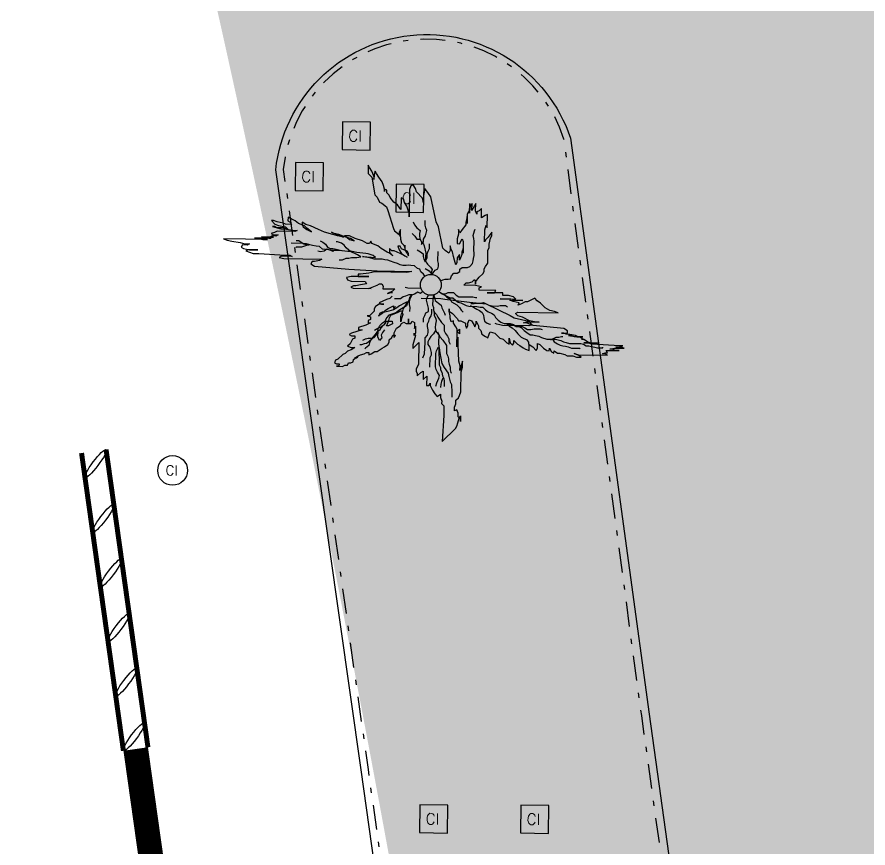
# Model space of a CAD drawing. Extents: x 352140 to 354978, y 6304672 to 6307963.
# Drawn here: x 352772.25 to 352789.41, y 6305605.72 to 6305622.47 of the extents above; entities that cross this region are included whole.
import ezdxf

# ---------------------------------------------------------------- set-up
doc = ezdxf.new("R2010")
doc.units = 0
for name, pattern in [('1-1', [2, 1, -1]), ('CONTINUA', [0]), ('JPG_DASHDOT', [1, 0.5, -0.25, 0, -0.25])]:
    doc.linetypes.add(name, pattern=pattern)
doc.layers.get('0').update_dxf_attribs({"linetype": 'CONTINUOUS'})
for name, color, linetype in [('03_S2_Pav ext_Borde vereda', 7, 'CONTINUOUS'), ('1-PAVIMENTO', 161, 'CONTINUOUS'), ('ET1_ 8-DEM EXT CICLOVIA SEPARADOR', 181, 'CONTINUOUS'), ('ET1_ 8-DEM EXT DEMARCACION CICLOVIA', 181, 'CONTINUOUS'), ('TOP-URB-SOLERAS', 2, 'JPG_DASHDOT'), ('Z-CI', 253, 'CONTINUOUS'), ('Z-CR', 253, 'CONTINUOUS'), ('Z-PALM', 253, 'CONTINUOUS')]:
    doc.layers.add(name, color=color, linetype=linetype)
doc.styles.add('ROMANS', font='romans.shx', dxfattribs={"width": 0.75})

# ---------------------------------------------------------------- blocks, each defined once
blk = doc.blocks.new('CI')
at = {"layer": 'Z-CI'}
blk.add_circle((0, 0), 1.2, dxfattribs=at)
at = {"layer": 'Z-CI', "style": 'ROMANS'}
blk.add_text('CI', height=0.8, rotation=360, dxfattribs=at).set_placement((-0.579, -0.402))
blk = doc.blocks.new('CR')
at = {"layer": 'Z-CR', "color": 9, "true_color": 0xbdbdbd}
for p, q in [((-1.125, 1.125), (-1.125, -1.125)), ((1.125, 1.125), (-1.125, 1.125)), ((1.125, -1.125), (1.125, 1.125)), ((-1.125, -1.125), (1.125, -1.125))]:
    blk.add_line(p, q, dxfattribs=at)
at = {"layer": 'Z-CR', "color": 9, "true_color": 0xbdbdbd, "style": 'ROMANS'}
blk.add_text('CI', height=0.9, dxfattribs=at).set_placement((-0.651, -0.452))
blk = doc.blocks.new('PALM')
at = {"layer": 'Z-PALM', "color": 9, "true_color": 0xbdbdbd}
for p, q in [((-1.275, 2.346), (-1.299, 2.394)), ((-1.299, 2.394), (-1.299, 2.227)), ((-1.227, 2.274), (-1.275, 2.346)), ((-1.204, 2.227), (-1.227, 2.274)), ((-1.156, 2.274), (-1.18, 2.203)), ((-1.132, 2.227), (-1.156, 2.274)), ((-1.299, 2.227), (-1.227, 2.155)), ((-1.227, 2.155), (-1.156, 1.796)), ((-1.18, 2.155), (-1.204, 2.227)), ((-1.18, 2.203), (-1.18, 2.107)), ((-1.18, 2.107), (-1.18, 2.155)), ((-1.084, 2.155), (-1.132, 2.227)), ((-1.012, 2.059), (-1.084, 2.155)), ((-0.988, 1.987), (-1.012, 2.059)), ((-0.964, 1.916), (-0.988, 1.987)), ((-0.916, 1.892), (-0.964, 1.916)), ((-0.964, 1.916), (-0.964, 1.868)), ((-0.964, 1.868), (-0.964, 1.916)), ((-0.916, 1.844), (-0.916, 1.892)), ((-0.438, 1.987), (-0.462, 1.916)), ((-0.462, 1.916), (-0.462, 1.366)), ((-0.39, 2.011), (-0.438, 1.987)), ((-0.342, 1.94), (-0.39, 2.011)), ((-0.318, 1.868), (-0.342, 1.94)), ((-0.151, 1.94), (-0.175, 1.796)), ((-0.079, 1.844), (-0.151, 1.94)), ((-1.156, 1.796), (-1.108, 1.748)), ((-1.108, 1.748), (-1.06, 1.653)), ((-0.869, 1.796), (-0.916, 1.844)), ((-0.845, 1.748), (-0.869, 1.796)), ((-0.773, 1.653), (-0.845, 1.748)), ((-0.581, 1.724), (-0.629, 1.748)), ((-0.629, 1.748), (-0.629, 1.509)), ((-0.557, 1.653), (-0.581, 1.724)), ((-0.199, 1.748), (-0.318, 1.868)), ((-0.175, 1.653), (-0.199, 1.748)), ((-0.175, 1.796), (-0.175, 1.653)), ((-0.031, 1.772), (-0.079, 1.844)), ((0.089, 1.27), (-0.031, 1.772)), ((-1.06, 1.653), (-1.012, 1.629)), ((-1.012, 1.629), (-0.916, 1.557)), ((-0.916, 1.557), (-0.892, 1.485)), ((-0.701, 1.605), (-0.773, 1.653)), ((-0.629, 1.509), (-0.701, 1.605)), ((-0.51, 1.581), (-0.557, 1.653)), ((-0.462, 1.437), (-0.51, 1.581)), ((0.806, 1.653), (0.759, 1.581)), ((0.759, 1.461), (0.759, 1.653)), ((0.759, 1.653), (0.759, 1.533)), ((0.759, 1.581), (0.759, 1.461)), ((0.878, 1.653), (0.806, 1.509)), ((0.806, 1.509), (0.806, 1.653)), ((0.878, 1.509), (0.878, 1.653)), ((0.998, 1.557), (0.95, 1.509)), ((0.998, 1.366), (0.998, 1.557)), ((-0.892, 1.485), (-0.773, 1.126)), ((-0.462, 1.366), (-0.462, 1.437)), ((0.711, 1.39), (0.687, 1.27)), ((0.759, 1.533), (0.711, 1.437)), ((0.711, 1.437), (0.711, 1.246)), ((0.711, 1.246), (0.711, 1.39)), ((0.902, 1.437), (0.878, 1.509)), ((0.95, 1.509), (0.902, 1.485)), ((0.902, 1.485), (0.902, 1.437)), ((1.07, 1.413), (0.998, 1.366)), ((1.117, 1.437), (1.07, 1.413)), ((1.117, 1.174), (1.117, 1.437)), ((-3.19, 1.246), (-3.237, 1.246)), ((-3.237, 1.246), (-3.166, 1.174)), ((-3.118, 1.222), (-3.19, 1.246)), ((-2.998, 1.198), (-3.118, 1.222)), ((-2.759, 1.246), (-2.902, 1.318)), ((-2.902, 1.318), (-2.902, 1.246)), ((-2.902, 1.246), (-2.855, 1.222)), ((-2.855, 1.222), (-2.831, 1.174)), ((-2.687, 1.198), (-2.759, 1.246)), ((-2.543, 1.174), (-2.615, 1.222)), ((-2.615, 1.222), (-2.615, 1.174)), ((-0.375, 1.262), (-0.351, 1.205)), ((-0.351, 1.205), (-0.302, 1.147)), ((-0.135, 1.204), (-0.135, 1.298)), ((-0.122, 1.15), (-0.135, 1.204)), ((0.136, 1.174), (0.089, 1.27)), ((0.687, 1.222), (0.615, 1.126)), ((0.687, 1.27), (0.687, 1.222)), ((1.07, 1.126), (1.094, 1.222)), ((1.094, 1.222), (1.117, 1.174)), ((-3.166, 1.126), (-3.213, 1.126)), ((-3.213, 1.126), (-3.046, 1.079)), ((-3.166, 1.174), (-3.094, 1.15)), ((-3.118, 1.103), (-3.166, 1.126)), ((-3.118, 1.031), (-3.166, 1.007)), ((-2.998, 1.103), (-3.118, 1.103)), ((-2.759, 1.031), (-3.118, 1.031)), ((-3.094, 1.15), (-2.95, 1.126)), ((-3.046, 1.079), (-2.926, 1.079)), ((-2.95, 1.174), (-2.998, 1.198)), ((-2.902, 1.079), (-2.998, 1.103)), ((-2.831, 1.174), (-2.95, 1.174)), ((-2.95, 1.126), (-2.902, 1.079)), ((-2.926, 1.079), (-2.759, 1.055)), ((-2.759, 1.055), (-2.711, 1.055)), ((-2.711, 1.055), (-2.759, 1.031)), ((-2.567, 1.15), (-2.687, 1.198)), ((-2.615, 1.174), (-2.591, 1.126)), ((-2.591, 1.126), (-2.52, 1.079)), ((-2.52, 1.103), (-2.567, 1.15)), ((-2.448, 1.15), (-2.543, 1.174)), ((-2.424, 1.031), (-2.52, 1.103)), ((-2.52, 1.079), (-2.424, 1.031)), ((-2.28, 1.079), (-2.448, 1.15)), ((-2.161, 1.031), (-2.28, 1.079)), ((-1.993, 0.983), (-2.161, 1.031)), ((-1.969, 1.007), (-2.017, 1.031)), ((-2.017, 1.031), (-1.921, 0.983)), ((-0.773, 1.126), (-0.749, 1.079)), ((-0.749, 1.079), (-0.653, 1.007)), ((-0.629, 1.103), (-0.653, 1.055)), ((-0.653, 1.055), (-0.653, 1.007)), ((-0.629, 0.959), (-0.629, 1.103)), ((-0.302, 1.147), (-0.236, 1.09)), ((-0.236, 1.09), (-0.244, 1.032)), ((-0.244, 1.032), (-0.244, 0.983)), ((-0.095, 1.095), (-0.122, 1.15)), ((-0.122, 0.987), (-0.108, 1.041)), ((-0.108, 1.041), (-0.095, 1.095)), ((0.232, 0.744), (0.136, 1.174)), ((0.543, 1.031), (0.519, 0.935)), ((0.567, 1.055), (0.543, 1.126)), ((0.543, 1.126), (0.543, 1.031)), ((0.615, 1.126), (0.567, 1.055)), ((0.84, 1.008), (0.849, 1.057)), ((0.849, 1.057), (0.865, 1.106)), ((0.865, 1.106), (0.873, 1.139)), ((1.07, 0.887), (1.07, 1.126)), ((1.213, 1.079), (1.141, 0.983)), ((1.213, 1.007), (1.213, 1.079)), ((-3.309, 0.863), (-4.195, 0.863)), ((-4.195, 0.863), (-4.123, 0.839)), ((-3.237, 0.887), (-3.572, 0.887)), ((-3.572, 0.887), (-3.501, 0.887)), ((-3.501, 0.887), (-3.405, 0.863)), ((-3.19, 0.911), (-3.429, 0.911)), ((-3.429, 0.911), (-3.357, 0.911)), ((-3.405, 0.863), (-3.309, 0.863)), ((-3.357, 0.911), (-3.285, 0.887)), ((-3.285, 0.887), (-3.237, 0.887)), ((-3.213, 0.935), (-3.261, 0.911)), ((-3.261, 0.911), (-3.19, 0.911)), ((-3.166, 1.007), (-3.237, 0.983)), ((-3.237, 0.983), (-3.19, 0.959)), ((-3.142, 0.935), (-3.213, 0.935)), ((-3.19, 0.959), (-3.094, 0.959)), ((-3.094, 0.959), (-3.142, 0.935)), ((-1.897, 0.959), (-1.993, 0.983)), ((-1.874, 0.983), (-1.969, 1.007)), ((-1.921, 0.983), (-1.778, 0.935)), ((-1.778, 0.935), (-1.897, 0.959)), ((-1.73, 0.935), (-1.874, 0.983)), ((-1.658, 0.959), (-1.754, 0.959)), ((-1.754, 0.959), (-1.706, 0.935)), ((-1.634, 0.911), (-1.73, 0.935)), ((-1.706, 0.935), (-1.658, 0.887)), ((-1.539, 0.911), (-1.658, 0.959)), ((-1.658, 0.887), (-1.562, 0.863)), ((-1.562, 0.863), (-1.634, 0.911)), ((-1.395, 0.863), (-1.539, 0.911)), ((-1.299, 0.816), (-1.395, 0.863)), ((-1.227, 0.863), (-1.251, 0.816)), ((-1.204, 0.816), (-1.227, 0.863)), ((-0.653, 1.007), (-0.629, 0.959)), ((-0.653, 1.007), (-0.629, 0.959)), ((-0.629, 0.959), (-0.629, 0.911)), ((-0.629, 0.911), (-0.605, 0.839)), ((-0.392, 1.028), (-0.338, 0.974)), ((-0.338, 0.974), (-0.298, 0.92)), ((-0.298, 0.92), (-0.23, 0.92)), ((-0.244, 0.983), (-0.236, 0.934)), ((-0.236, 0.934), (-0.219, 0.885)), ((-0.23, 0.92), (-0.203, 0.866)), ((-0.219, 0.885), (-0.17, 0.835)), ((-0.203, 0.866), (-0.203, 0.811)), ((-0.203, 0.811), (-0.162, 0.866)), ((-0.162, 0.92), (-0.122, 0.987)), ((-0.162, 0.866), (-0.162, 0.92)), ((0.519, 0.935), (0.519, 0.839)), ((0.567, 0.839), (0.615, 0.935)), ((0.615, 0.935), (0.639, 0.887)), ((0.639, 0.887), (0.639, 0.648)), ((0.849, 0.95), (0.84, 1.008)), ((0.857, 0.893), (0.849, 0.95)), ((0.857, 0.712), (0.857, 0.893)), ((1.094, 0.935), (1.07, 0.887)), ((1.141, 0.983), (1.094, 0.935)), ((1.165, 0.839), (1.189, 0.959)), ((1.189, 0.959), (1.213, 1.007)), ((-4.123, 0.839), (-4.027, 0.816)), ((-4.027, 0.816), (-3.86, 0.792)), ((-3.86, 0.792), (-3.764, 0.768)), ((-3.812, 0.744), (-3.836, 0.696)), ((-3.836, 0.696), (-3.788, 0.672)), ((-3.716, 0.744), (-3.812, 0.744)), ((-3.764, 0.768), (-3.668, 0.768)), ((-3.668, 0.768), (-3.716, 0.744)), ((-2.593, 0.794), (-2.832, 0.794)), ((-2.733, 0.852), (-2.676, 0.852)), ((-2.725, 0.72), (-2.733, 0.712)), ((-2.618, 0.72), (-2.725, 0.72)), ((-2.676, 0.852), (-2.626, 0.819)), ((-2.626, 0.819), (-2.577, 0.786)), ((-2.52, 0.753), (-2.618, 0.72)), ((-2.52, 0.786), (-2.593, 0.794)), ((-2.577, 0.786), (-2.52, 0.77)), ((-2.454, 0.77), (-2.52, 0.786)), ((-2.52, 0.77), (-2.47, 0.77)), ((-2.47, 0.77), (-2.52, 0.753)), ((-2.396, 0.753), (-2.454, 0.77)), ((-2.322, 0.745), (-2.396, 0.753)), ((-2.257, 0.737), (-2.322, 0.745)), ((-2.199, 0.688), (-2.257, 0.737)), ((-2.246, 0.852), (-2.192, 0.825)), ((-2.133, 0.679), (-2.199, 0.688)), ((-2.192, 0.825), (-2.138, 0.784)), ((-2.165, 0.649), (-2.111, 0.69)), ((-2.138, 0.784), (-2.097, 0.73)), ((-2.111, 0.69), (-2.057, 0.676)), ((-2.097, 0.73), (-2.043, 0.703)), ((-2.043, 0.703), (-1.989, 0.703)), ((-1.989, 0.703), (-1.921, 0.69)), ((-1.894, 0.838), (-1.921, 0.838)), ((-1.921, 0.69), (-1.867, 0.676)), ((-1.813, 0.811), (-1.894, 0.838)), ((-1.759, 0.771), (-1.813, 0.811)), ((-1.718, 0.717), (-1.759, 0.771)), ((-1.664, 0.676), (-1.718, 0.717)), ((-1.251, 0.816), (-1.299, 0.816)), ((-1.084, 0.768), (-1.204, 0.816)), ((-1.012, 0.72), (-1.084, 0.768)), ((-0.892, 0.648), (-1.012, 0.72)), ((-0.797, 0.672), (-0.845, 0.72)), ((-0.845, 0.72), (-0.845, 0.648)), ((-0.629, 0.768), (-0.677, 0.768)), ((-0.677, 0.768), (-0.653, 0.696)), ((-0.653, 0.696), (-0.605, 0.624)), ((-0.605, 0.72), (-0.629, 0.768)), ((-0.605, 0.839), (-0.557, 0.792)), ((-0.486, 0.672), (-0.605, 0.72)), ((-0.557, 0.792), (-0.534, 0.744)), ((-0.534, 0.744), (-0.534, 0.792)), ((-0.534, 0.792), (-0.534, 0.696)), ((-0.534, 0.696), (-0.486, 0.624)), ((-0.284, 0.703), (-0.216, 0.663)), ((-0.17, 0.835), (-0.145, 0.786)), ((-0.145, 0.786), (-0.113, 0.638)), ((-0.068, 0.676), (-0.041, 0.73)), ((-0.041, 0.73), (-0.041, 0.825)), ((0.28, 0.696), (0.232, 0.744)), ((0.352, 0.648), (0.28, 0.696)), ((0.376, 0.696), (0.352, 0.648)), ((0.4, 0.72), (0.376, 0.792)), ((0.376, 0.792), (0.376, 0.696)), ((0.424, 0.672), (0.4, 0.72)), ((0.519, 0.839), (0.567, 0.839)), ((0.639, 0.744), (0.615, 0.672)), ((0.639, 0.648), (0.639, 0.744)), ((0.865, 0.655), (0.857, 0.712)), ((1.141, 0.72), (1.165, 0.768)), ((1.141, 0.457), (1.141, 0.72)), ((1.165, 0.768), (1.165, 0.839)), ((-3.788, 0.672), (-3.668, 0.648)), ((-3.692, 0.648), (-3.74, 0.624)), ((-3.74, 0.624), (-3.596, 0.576)), ((-3.501, 0.648), (-3.692, 0.648)), ((-3.668, 0.648), (-3.501, 0.648)), ((-3.596, 0.576), (-3.477, 0.576)), ((-3.477, 0.576), (-2.95, 0.552)), ((-3.022, 0.529), (-3.07, 0.505)), ((-2.807, 0.529), (-3.022, 0.529)), ((-2.95, 0.552), (-2.855, 0.552)), ((-2.855, 0.552), (-2.807, 0.529)), ((-2.287, 0.649), (-2.233, 0.636)), ((-2.233, 0.636), (-2.165, 0.649)), ((-2.06, 0.671), (-2.133, 0.679)), ((-2.01, 0.663), (-2.06, 0.671)), ((-2.057, 0.676), (-1.989, 0.649)), ((-1.862, 0.663), (-2.01, 0.663)), ((-1.989, 0.649), (-1.975, 0.649)), ((-1.867, 0.676), (-1.813, 0.663)), ((-1.682, 0.646), (-1.862, 0.663)), ((-1.599, 0.646), (-1.682, 0.646)), ((-1.61, 0.636), (-1.664, 0.676)), ((-1.664, 0.514), (-1.61, 0.527)), ((-1.542, 0.609), (-1.61, 0.636)), ((-1.61, 0.527), (-1.502, 0.527)), ((-1.501, 0.63), (-1.599, 0.646)), ((-1.488, 0.582), (-1.542, 0.609)), ((-1.502, 0.527), (-1.421, 0.541)), ((-1.32, 0.614), (-1.501, 0.63)), ((-1.421, 0.541), (-1.488, 0.582)), ((-1.328, 0.54), (-1.386, 0.548)), ((-1.386, 0.548), (-1.123, 0.532)), ((-1.238, 0.523), (-1.328, 0.54)), ((-1.271, 0.605), (-1.32, 0.614)), ((-1.172, 0.573), (-1.271, 0.605)), ((-1.148, 0.499), (-1.238, 0.523)), ((-1.123, 0.532), (-1.172, 0.573)), ((-0.845, 0.624), (-0.892, 0.648)), ((-0.845, 0.648), (-0.773, 0.576)), ((-0.773, 0.576), (-0.845, 0.624)), ((-0.749, 0.672), (-0.797, 0.672)), ((-0.629, 0.624), (-0.749, 0.672)), ((-0.486, 0.552), (-0.629, 0.624)), ((-0.605, 0.624), (-0.534, 0.576)), ((-0.534, 0.576), (-0.486, 0.552)), ((-0.462, 0.624), (-0.486, 0.672)), ((-0.486, 0.624), (-0.462, 0.576)), ((-0.462, 0.576), (-0.462, 0.624)), ((-0.216, 0.663), (-0.162, 0.622)), ((-0.162, 0.622), (-0.162, 0.568)), ((-0.162, 0.568), (-0.149, 0.514)), ((-0.122, 0.46), (-0.081, 0.541)), ((-0.113, 0.638), (-0.121, 0.482)), ((-0.081, 0.622), (-0.068, 0.676)), ((-0.081, 0.541), (-0.081, 0.622)), ((0.135, 0.487), (0.135, 0.676)), ((0.447, 0.576), (0.424, 0.672)), ((0.471, 0.505), (0.447, 0.576)), ((0.567, 0.624), (0.519, 0.552)), ((0.519, 0.552), (0.519, 0.457)), ((0.567, 0.505), (0.567, 0.624)), ((0.591, 0.552), (0.567, 0.505)), ((0.615, 0.624), (0.591, 0.552)), ((0.615, 0.672), (0.615, 0.624)), ((0.849, 0.548), (0.865, 0.605)), ((0.849, 0.499), (0.849, 0.548)), ((0.865, 0.605), (0.865, 0.655)), ((-3.07, 0.505), (-2.974, 0.481)), ((-2.974, 0.481), (-2.208, 0.481)), ((-2.4, 0.433), (-2.424, 0.385)), ((-2.424, 0.385), (-2.352, 0.337)), ((-2.352, 0.433), (-2.4, 0.433)), ((-2.256, 0.457), (-2.352, 0.433)), ((-2.208, 0.481), (-2.256, 0.457)), ((-1.854, 0.473), (-1.786, 0.473)), ((-1.786, 0.473), (-1.718, 0.514)), ((-1.718, 0.514), (-1.664, 0.514)), ((-0.992, 0.499), (-1.148, 0.499)), ((-0.934, 0.49), (-0.992, 0.499)), ((-0.877, 0.482), (-0.934, 0.49)), ((-0.819, 0.466), (-0.877, 0.482)), ((-0.745, 0.441), (-0.819, 0.466)), ((-0.679, 0.417), (-0.745, 0.441)), ((-0.622, 0.392), (-0.679, 0.417)), ((-0.573, 0.384), (-0.622, 0.392)), ((-0.507, 0.384), (-0.573, 0.384)), ((-0.458, 0.392), (-0.507, 0.384)), ((-0.408, 0.384), (-0.458, 0.392)), ((-0.334, 0.376), (-0.408, 0.384)), ((-0.277, 0.326), (-0.334, 0.376)), ((-0.149, 0.514), (-0.122, 0.46)), ((-0.121, 0.482), (-0.072, 0.417)), ((-0.072, 0.417), (-0.014, 0.359)), ((-0.014, 0.359), (0.019, 0.31)), ((0.149, 0.433), (0.135, 0.487)), ((0.135, 0.325), (0.149, 0.379)), ((0.149, 0.379), (0.149, 0.433)), ((0.495, 0.409), (0.471, 0.505)), ((0.519, 0.457), (0.495, 0.409)), ((0.577, 0.326), (0.627, 0.359)), ((0.627, 0.359), (0.734, 0.359)), ((0.734, 0.359), (0.783, 0.384)), ((0.783, 0.384), (0.832, 0.441)), ((0.832, 0.441), (0.849, 0.499)), ((1.07, 0.337), (1.094, 0.385)), ((1.094, 0.385), (1.141, 0.457)), ((-2.352, 0.337), (-1.658, 0.289)), ((-1.658, 0.289), (-1.084, 0.265)), ((-1.419, 0.194), (-1.467, 0.194)), ((-1.467, 0.194), (-1.467, 0.146)), ((-1.251, 0.218), (-1.419, 0.194)), ((-1.132, 0.242), (-1.251, 0.218)), ((-0.486, 0.242), (-1.132, 0.242)), ((-1.084, 0.265), (-0.39, 0.265)), ((-0.39, 0.265), (-0.486, 0.242)), ((-0.228, 0.31), (-0.277, 0.326)), ((-0.203, 0.261), (-0.228, 0.31)), ((-0.154, 0.211), (-0.203, 0.261)), ((-0.126, 0.17), (-0.154, 0.211)), ((-0.122, 0.325), (-0.041, 0.284)), ((-0.041, 0.284), (0, 0.23)), ((0.011, 0.261), (-0.006, 0.211)), ((-0.006, 0.211), (-0.006, 0.211)), ((0, 0.23), (0, 0.211)), ((0.019, 0.31), (0.011, 0.261)), ((0.021, 0.21), (0.041, 0.243)), ((0.041, 0.243), (0.081, 0.298)), ((0.081, 0.298), (0.135, 0.325)), ((0.397, 0.129), (0.413, 0.187)), ((0.413, 0.187), (0.462, 0.244)), ((0.462, 0.244), (0.528, 0.244)), ((0.528, 0.244), (0.577, 0.277)), ((0.577, 0.277), (0.577, 0.326)), ((0.974, 0.17), (1.046, 0.242)), ((1.046, 0.242), (1.07, 0.289)), ((1.07, 0.289), (1.07, 0.337)), ((-1.61, 0.146), (-1.706, 0.122)), ((-1.706, 0.122), (-1.682, 0.074)), ((-1.682, 0.074), (-1.61, 0.05)), ((-1.251, 0.146), (-1.61, 0.146)), ((-1.61, 0.05), (-1.323, 0.05)), ((-1.467, 0.146), (-1.251, 0.146)), ((-1.299, 0.002), (-1.419, -0.022)), ((-1.323, 0.05), (-1.299, 0.002)), ((-1.084, -0.022), (-1.036, 0.002)), ((-1.036, 0.002), (-0.988, 0.002)), ((-0.988, 0.002), (-0.964, -0.045)), ((0.195, 0.082), (0.241, 0.105)), ((0.241, 0.105), (0.29, 0.121)), ((0.29, 0.121), (0.347, 0.121)), ((0.347, 0.121), (0.397, 0.129)), ((0.663, 0.002), (0.711, 0.05)), ((0.902, 0.002), (0.663, 0.002)), ((0.711, 0.05), (0.759, 0.05)), ((0.759, 0.05), (0.83, 0.074)), ((0.83, 0.074), (0.878, 0.122)), ((0.878, 0.122), (0.902, 0.074)), ((0.902, 0.074), (0.974, 0.17)), ((0.902, 0.074), (0.902, 0.026)), ((0.902, 0.026), (0.902, 0.074)), ((1.022, -0.022), (0.902, 0.002)), ((-1.562, -0.045), (-1.61, -0.069)), ((-1.61, -0.069), (-1.562, -0.093)), ((-1.515, -0.045), (-1.562, -0.045)), ((-1.562, -0.093), (-1.204, -0.093)), ((-1.419, -0.022), (-1.515, -0.045)), ((-1.251, -0.093), (-1.084, -0.022)), ((-1.204, -0.093), (-1.251, -0.093)), ((-0.964, -0.045), (-0.964, -0.093)), ((-0.964, -0.093), (-0.725, -0.093)), ((-0.773, -0.141), (-0.869, -0.189)), ((-0.869, -0.189), (-0.797, -0.165)), ((-0.797, -0.165), (-0.773, -0.165)), ((-0.725, -0.093), (-0.773, -0.141)), ((-0.514, -0.054), (-0.46, -0.068)), ((-0.46, -0.068), (-0.2, -0.068)), ((-0.26, -0.15), (-0.326, -0.191)), ((-0.203, -0.175), (-0.26, -0.15)), ((-0.16, -0.138), (-0.203, -0.175)), ((0.166, -0.13), (0.176, -0.135)), ((0.176, -0.135), (0.23, -0.176)), ((0.189, -0.149), (0.244, -0.176)), ((0.298, -0.176), (0.352, -0.149)), ((0.352, -0.149), (0.46, -0.149)), ((0.46, -0.149), (0.514, -0.203)), ((0.974, -0.045), (1.022, -0.022)), ((0.974, -0.093), (0.974, -0.045)), ((1.309, -0.093), (0.974, -0.093)), ((1.452, -0.141), (1.141, -0.141)), ((1.141, -0.141), (1.285, -0.141)), ((1.285, -0.141), (1.309, -0.093)), ((1.452, -0.189), (1.452, -0.141)), ((-0.892, -0.309), (-1.036, -0.38)), ((-0.821, -0.285), (-0.892, -0.309)), ((-0.773, -0.237), (-0.821, -0.285)), ((-0.731, -0.284), (-0.609, -0.284)), ((-0.609, -0.284), (-0.555, -0.243)), ((-0.555, -0.243), (-0.501, -0.23)), ((-0.501, -0.23), (-0.433, -0.203)), ((-0.441, -0.322), (-0.466, -0.372)), ((-0.425, -0.265), (-0.441, -0.322)), ((-0.433, -0.203), (-0.379, -0.203)), ((-0.419, -0.298), (-0.433, -0.352)), ((-0.384, -0.216), (-0.425, -0.265)), ((-0.379, -0.216), (-0.419, -0.298)), ((-0.326, -0.191), (-0.384, -0.216)), ((-0.189, -0.27), (0.203, -0.27)), ((-0.081, -0.311), (-0.068, -0.257)), ((-0.068, -0.365), (-0.081, -0.311)), ((-0.068, -0.257), (-0.043, -0.207)), ((0.052, -0.248), (0.043, -0.298)), ((0.043, -0.298), (0.043, -0.404)), ((0.068, -0.2), (0.052, -0.248)), ((0.055, -0.204), (0.081, -0.257)), ((0.081, -0.257), (0.095, -0.311)), ((0.095, -0.311), (0.162, -0.365)), ((0.203, -0.27), (0.284, -0.284)), ((0.23, -0.176), (0.284, -0.203)), ((0.244, -0.176), (0.298, -0.176)), ((0.271, -0.189), (0.325, -0.243)), ((0.284, -0.203), (0.392, -0.257)), ((0.284, -0.284), (0.785, -0.338)), ((0.325, -0.243), (0.392, -0.284)), ((0.392, -0.257), (0.447, -0.257)), ((0.392, -0.284), (0.419, -0.338)), ((0.419, -0.338), (0.528, -0.392)), ((0.447, -0.257), (0.501, -0.298)), ((0.501, -0.298), (0.555, -0.338)), ((0.514, -0.203), (0.568, -0.23)), ((0.555, -0.338), (0.609, -0.352)), ((0.568, -0.23), (0.852, -0.23)), ((0.785, -0.338), (1.123, -0.365)), ((0.852, -0.23), (0.907, -0.243)), ((0.907, -0.243), (0.934, -0.243)), ((1.001, -0.352), (1.069, -0.338)), ((1.069, -0.338), (1.177, -0.392)), ((1.62, -0.261), (1.405, -0.261)), ((1.405, -0.261), (1.716, -0.261)), ((1.572, -0.189), (1.452, -0.189)), ((1.668, -0.213), (1.572, -0.189)), ((1.668, -0.309), (1.596, -0.285)), ((1.596, -0.285), (1.859, -0.285)), ((1.74, -0.285), (1.62, -0.261)), ((1.716, -0.261), (1.668, -0.213)), ((1.787, -0.332), (1.668, -0.309)), ((1.859, -0.285), (1.74, -0.285)), ((1.764, -0.38), (1.787, -0.332)), ((1.907, -0.309), (1.835, -0.356)), ((1.955, -0.309), (1.907, -0.309)), ((2.099, -0.237), (1.955, -0.309)), ((2.146, -0.285), (2.099, -0.237)), ((2.218, -0.332), (2.146, -0.285)), ((2.314, -0.428), (2.218, -0.332)), ((-1.108, -0.452), (-1.132, -0.5)), ((-1.132, -0.5), (-1.132, -0.548)), ((-1.036, -0.404), (-1.108, -0.452)), ((-1.036, -0.38), (-0.988, -0.404)), ((-0.94, -0.404), (-1.036, -0.404)), ((-0.988, -0.404), (-0.94, -0.404)), ((-0.907, -0.527), (-0.852, -0.487)), ((-0.852, -0.487), (-0.744, -0.433)), ((-0.744, -0.514), (-0.839, -0.541)), ((-0.744, -0.433), (-0.744, -0.487)), ((-0.744, -0.487), (-0.717, -0.46)), ((-0.677, -0.473), (-0.744, -0.514)), ((-0.717, -0.46), (-0.704, -0.446)), ((-0.622, -0.433), (-0.677, -0.473)), ((-0.614, -0.511), (-0.671, -0.552)), ((-0.528, -0.379), (-0.622, -0.433)), ((-0.548, -0.47), (-0.614, -0.511)), ((-0.555, -0.541), (-0.541, -0.487)), ((-0.482, -0.429), (-0.548, -0.47)), ((-0.541, -0.487), (-0.501, -0.419)), ((-0.474, -0.352), (-0.528, -0.379)), ((-0.501, -0.419), (-0.474, -0.352)), ((-0.466, -0.372), (-0.482, -0.429)), ((-0.433, -0.352), (-0.433, -0.406)), ((-0.433, -0.406), (-0.419, -0.46)), ((-0.419, -0.46), (-0.419, -0.541)), ((-0.054, -0.419), (-0.068, -0.365)), ((-0.041, -0.473), (-0.054, -0.419)), ((-0.041, -0.541), (-0.041, -0.473)), ((0.027, -0.568), (0.027, -0.487)), ((0.043, -0.404), (0.06, -0.454)), ((0.06, -0.454), (0.06, -0.503)), ((0.06, -0.503), (0.076, -0.561)), ((0.162, -0.365), (0.216, -0.406)), ((0.216, -0.406), (0.23, -0.46)), ((0.23, -0.46), (0.284, -0.568)), ((0.376, -0.524), (0.376, -0.476)), ((0.376, -0.476), (0.376, -0.524)), ((0.528, -0.392), (0.582, -0.446)), ((0.582, -0.446), (0.622, -0.5)), ((0.609, -0.352), (0.663, -0.379)), ((0.622, -0.5), (0.663, -0.541)), ((0.663, -0.379), (0.717, -0.406)), ((0.717, -0.406), (0.771, -0.419)), ((0.771, -0.419), (0.934, -0.419)), ((0.798, -0.406), (0.866, -0.433)), ((0.812, -0.365), (0.879, -0.365)), ((0.866, -0.433), (0.934, -0.473)), ((0.879, -0.365), (0.934, -0.352)), ((0.934, -0.352), (1.001, -0.352)), ((0.934, -0.419), (1.001, -0.433)), ((0.934, -0.473), (0.988, -0.5)), ((0.988, -0.5), (1.042, -0.541)), ((1.001, -0.433), (1.055, -0.433)), ((1.055, -0.433), (1.109, -0.487)), ((1.109, -0.487), (1.164, -0.527)), ((1.123, -0.365), (1.61, -0.595)), ((1.177, -0.392), (1.245, -0.406)), ((1.245, -0.406), (1.353, -0.406)), ((1.353, -0.406), (1.407, -0.392)), ((1.407, -0.392), (1.515, -0.392)), ((1.515, -0.392), (1.556, -0.419)), ((1.835, -0.356), (1.764, -0.38)), ((2.41, -0.476), (2.314, -0.428)), ((2.505, -0.5), (2.41, -0.476)), ((2.577, -0.524), (2.505, -0.5)), ((-1.227, -0.643), (-1.275, -0.643)), ((-1.275, -0.643), (-1.204, -0.667)), ((-1.132, -0.548), (-1.227, -0.643)), ((-1.204, -0.667), (-1.204, -0.715)), ((-1.042, -0.636), (-0.961, -0.582)), ((-1.028, -0.595), (-1.042, -0.649)), ((-1.042, -0.649), (-1.042, -0.636)), ((-0.974, -0.568), (-1.028, -0.595)), ((-0.92, -0.568), (-0.974, -0.568)), ((-0.961, -0.582), (-0.907, -0.527)), ((-0.839, -0.541), (-0.92, -0.568)), ((-0.877, -0.675), (-0.909, -0.733)), ((-0.836, -0.626), (-0.877, -0.675)), ((-0.839, -0.73), (-0.825, -0.676)), ((-0.778, -0.602), (-0.836, -0.626)), ((-0.825, -0.676), (-0.798, -0.622)), ((-0.798, -0.622), (-0.731, -0.595)), ((-0.72, -0.585), (-0.778, -0.602)), ((-0.731, -0.595), (-0.663, -0.568)), ((-0.671, -0.552), (-0.72, -0.585)), ((-0.663, -0.568), (-0.582, -0.527)), ((-0.595, -0.649), (-0.582, -0.595)), ((-0.595, -0.757), (-0.595, -0.649)), ((-0.582, -0.527), (-0.555, -0.609)), ((-0.582, -0.595), (-0.555, -0.541)), ((-0.555, -0.609), (-0.582, -0.69)), ((-0.135, -0.676), (-0.108, -0.622)), ((-0.135, -0.757), (-0.135, -0.676)), ((-0.108, -0.622), (-0.095, -0.568)), ((-0.095, -0.568), (-0.041, -0.541)), ((-0.027, -0.73), (-0.014, -0.676)), ((-0.014, -0.676), (0.014, -0.622)), ((0.014, -0.622), (0.027, -0.568)), ((0.068, -0.541), (0.122, -0.595)), ((0.076, -0.561), (0.076, -0.618)), ((0.076, -0.618), (0.109, -0.675)), ((0.095, -0.582), (0.081, -0.541)), ((0.109, -0.675), (0.117, -0.725)), ((0.122, -0.595), (0.149, -0.649)), ((0.149, -0.649), (0.23, -0.757)), ((0.284, -0.568), (0.298, -0.609)), ((0.4, -0.619), (0.376, -0.524)), ((0.376, -0.524), (0.447, -0.572)), ((0.4, -0.667), (0.4, -0.619)), ((0.424, -0.739), (0.4, -0.667)), ((0.447, -0.572), (0.543, -0.667)), ((0.543, -0.667), (0.567, -0.715)), ((1.042, -0.541), (1.069, -0.595)), ((1.069, -0.595), (1.082, -0.649)), ((1.082, -0.649), (1.096, -0.717)), ((1.164, -0.527), (1.231, -0.554)), ((1.231, -0.554), (1.285, -0.582)), ((1.285, -0.582), (1.312, -0.636)), ((1.312, -0.636), (1.367, -0.69)), ((1.61, -0.595), (1.691, -0.636)), ((1.691, -0.636), (1.989, -0.703)), ((1.716, -0.548), (1.764, -0.524)), ((1.764, -0.595), (1.716, -0.548)), ((1.764, -0.524), (2.577, -0.524)), ((1.859, -0.619), (1.764, -0.595)), ((2.003, -0.691), (1.859, -0.619)), ((-1.299, -0.835), (-1.443, -0.882)), ((-1.204, -0.787), (-1.299, -0.835)), ((-1.204, -0.715), (-1.251, -0.739)), ((-1.251, -0.739), (-1.251, -0.787)), ((-1.251, -0.787), (-1.204, -0.787)), ((-1.042, -0.893), (-1.015, -0.838)), ((-1.015, -0.838), (-0.961, -0.784)), ((-1.001, -0.866), (-0.947, -0.825)), ((-0.942, -0.831), (-0.992, -0.889)), ((-0.961, -0.784), (-0.907, -0.744)), ((-0.947, -0.825), (-0.92, -0.811)), ((-0.901, -0.782), (-0.942, -0.831)), ((-0.909, -0.733), (-0.901, -0.782)), ((-0.907, -0.744), (-0.771, -0.744)), ((-0.879, -0.838), (-0.852, -0.784)), ((-0.839, -0.838), (-0.879, -0.838)), ((-0.852, -0.784), (-0.839, -0.73)), ((-0.758, -0.798), (-0.839, -0.838)), ((-0.771, -0.744), (-0.758, -0.798)), ((-0.677, -0.882), (-0.605, -0.835)), ((-0.605, -0.835), (-0.581, -0.787)), ((-0.582, -0.69), (-0.595, -0.757)), ((-0.581, -0.787), (-0.534, -0.763)), ((-0.534, -0.763), (-0.486, -0.787)), ((-0.486, -0.787), (-0.438, -0.787)), ((-0.438, -0.787), (-0.438, -0.691)), ((-0.438, -0.691), (-0.438, -0.787)), ((-0.438, -0.787), (-0.39, -0.787)), ((-0.39, -0.787), (-0.366, -0.739)), ((-0.366, -0.739), (-0.318, -0.763)), ((-0.318, -0.763), (-0.318, -0.882)), ((-0.318, -0.882), (-0.294, -0.835)), ((-0.294, -0.835), (-0.294, -0.978)), ((-0.054, -0.784), (-0.027, -0.73)), ((-0.054, -0.838), (-0.054, -0.784)), ((-0.041, -0.906), (-0.054, -0.838)), ((0.109, -0.79), (0.101, -0.856)), ((0.101, -0.856), (0.109, -0.905)), ((0.117, -0.725), (0.109, -0.79)), ((0.23, -0.757), (0.284, -0.811)), ((0.284, -0.811), (0.284, -0.92)), ((0.471, -0.715), (0.424, -0.739)), ((0.471, -0.763), (0.471, -0.715)), ((0.519, -0.835), (0.471, -0.763)), ((0.543, -0.882), (0.519, -0.835)), ((0.567, -0.715), (0.615, -0.715)), ((0.615, -0.715), (0.711, -0.763)), ((0.711, -0.763), (0.711, -0.811)), ((0.711, -0.811), (0.735, -0.859)), ((0.735, -0.859), (0.759, -0.811)), ((0.759, -0.763), (0.782, -0.691)), ((0.759, -0.811), (0.759, -0.763)), ((0.782, -0.691), (0.83, -0.715)), ((0.83, -0.715), (0.878, -0.787)), ((0.878, -0.787), (0.902, -0.835)), ((0.902, -0.835), (0.926, -0.763)), ((0.926, -0.763), (0.926, -0.715)), ((0.926, -0.715), (0.974, -0.811)), ((0.974, -0.811), (0.974, -0.859)), ((1.096, -0.717), (1.15, -0.757)), ((1.15, -0.757), (1.204, -0.771)), ((1.204, -0.771), (1.218, -0.771)), ((1.34, -0.771), (1.312, -0.757)), ((1.407, -0.784), (1.34, -0.771)), ((1.367, -0.69), (1.421, -0.73)), ((1.461, -0.798), (1.407, -0.784)), ((1.421, -0.73), (1.488, -0.757)), ((1.989, -0.798), (1.461, -0.798)), ((1.488, -0.757), (1.61, -0.757)), ((1.542, -0.771), (1.61, -0.771)), ((1.583, -0.798), (1.651, -0.838)), ((1.61, -0.757), (1.678, -0.771)), ((1.61, -0.771), (1.718, -0.798)), ((1.651, -0.838), (1.718, -0.893)), ((1.678, -0.771), (1.732, -0.811)), ((1.718, -0.798), (1.8, -0.811)), ((1.732, -0.811), (1.786, -0.811)), ((1.786, -0.811), (1.84, -0.838)), ((1.8, -0.811), (1.854, -0.811)), ((1.84, -0.838), (1.894, -0.893)), ((1.854, -0.811), (1.908, -0.838)), ((1.883, -0.739), (1.955, -0.715)), ((1.955, -0.739), (1.883, -0.739)), ((1.908, -0.838), (1.962, -0.866)), ((1.955, -0.715), (2.194, -0.715)), ((2.075, -0.787), (1.955, -0.739)), ((1.989, -0.703), (2.057, -0.771)), ((2.057, -0.771), (1.989, -0.798)), ((2.099, -0.715), (2.003, -0.691)), ((2.03, -0.866), (2.097, -0.852)), ((2.697, -0.835), (2.075, -0.787)), ((2.097, -0.852), (2.219, -0.852)), ((2.194, -0.715), (2.099, -0.715)), ((2.219, -0.852), (2.26, -0.866)), ((2.769, -0.882), (2.697, -0.835)), ((-1.586, -1.002), (-1.634, -1.026)), ((-1.634, -1.026), (-1.586, -1.05)), ((-1.371, -0.93), (-1.586, -1.002)), ((-1.443, -0.882), (-1.443, -0.93)), ((-1.443, -0.93), (-1.371, -0.93)), ((-1.082, -1.028), (-1.191, -1.136)), ((-1.107, -1.02), (-1.156, -1.07)), ((-1.123, -0.933), (-1.055, -0.893)), ((-1.123, -1.082), (-1.082, -1.028)), ((-1.074, -0.971), (-1.107, -1.02)), ((-1.082, -1.028), (-1.042, -0.974)), ((-1.042, -0.974), (-1.082, -1.028)), ((-1.024, -0.938), (-1.074, -0.971)), ((-1.055, -0.893), (-1.001, -0.866)), ((-1.055, -0.947), (-1.042, -0.893)), ((-1.055, -1.068), (-1.055, -0.947)), ((-0.992, -0.889), (-1.024, -0.938)), ((-0.961, -0.974), (-0.988, -1.028)), ((-0.988, -1.028), (-0.974, -1.082)), ((-0.92, -0.92), (-0.961, -0.974)), ((-0.773, -1.074), (-0.749, -1.026)), ((-0.749, -1.026), (-0.701, -1.026)), ((-0.725, -0.978), (-0.677, -0.882)), ((-0.725, -1.074), (-0.725, -0.978)), ((-0.701, -1.026), (-0.725, -1.074)), ((-0.294, -0.978), (-0.318, -1.026)), ((-0.318, -1.026), (-0.318, -0.978)), ((-0.318, -0.978), (-0.294, -1.026)), ((-0.294, -1.026), (-0.318, -1.122)), ((-0.095, -1.068), (-0.054, -1.014)), ((-0.054, -1.014), (-0.041, -0.96)), ((-0.041, -0.96), (-0.041, -0.906)), ((0.068, -0.987), (0.014, -1.041)), ((0.108, -0.92), (0.068, -0.987)), ((0.109, -0.905), (0.126, -0.955)), ((0.126, -0.955), (0.175, -1.004)), ((0.149, -0.947), (0.176, -1.001)), ((0.175, -1.004), (0.175, -1.176)), ((0.176, -1.001), (0.203, -1.055)), ((0.284, -0.92), (0.311, -0.974)), ((0.311, -0.974), (0.352, -1.028)), ((0.352, -1.028), (0.379, -1.082)), ((0.543, -0.93), (0.591, -0.882)), ((0.543, -0.93), (0.543, -0.882)), ((0.543, -1.241), (0.543, -0.93)), ((0.591, -0.978), (0.543, -0.93)), ((0.591, -0.882), (0.591, -0.978)), ((0.974, -0.859), (1.022, -0.906)), ((1.022, -0.906), (1.046, -0.978)), ((1.046, -0.978), (1.117, -1.026)), ((1.117, -1.026), (1.165, -1.05)), ((1.165, -1.05), (1.189, -0.978)), ((1.189, -0.978), (1.213, -0.93)), ((1.213, -0.93), (1.309, -0.954)), ((1.309, -0.954), (1.405, -1.05)), ((1.718, -0.893), (1.772, -0.96)), ((1.772, -0.96), (1.84, -1.028)), ((1.84, -1.028), (1.894, -1.055)), ((1.894, -0.893), (1.948, -0.933)), ((1.948, -0.933), (2.016, -0.974)), ((1.962, -0.866), (2.03, -0.866)), ((2.016, -0.974), (2.07, -0.974)), ((2.07, -0.974), (2.124, -0.987)), ((2.124, -0.987), (2.192, -1.001)), ((2.192, -1.001), (2.246, -1.028)), ((2.246, -1.028), (2.354, -1.055)), ((2.49, -1.041), (2.544, -1.014)), ((2.544, -1.014), (2.598, -1.014)), ((2.598, -1.014), (2.652, -1.001)), ((2.649, -0.93), (2.769, -0.93)), ((2.697, -0.93), (2.649, -0.93)), ((2.652, -1.001), (2.679, -1.001)), ((2.745, -0.954), (2.697, -0.93)), ((2.816, -0.954), (2.745, -0.954)), ((2.769, -0.93), (2.769, -0.882)), ((2.84, -0.978), (2.792, -0.978)), ((2.792, -0.978), (2.96, -1.002)), ((2.936, -0.978), (2.816, -0.954)), ((2.912, -1.002), (2.84, -0.978)), ((3.008, -1.002), (2.912, -1.002)), ((2.984, -1.002), (2.936, -0.978)), ((2.96, -1.002), (3.08, -1.002)), ((3.08, -1.002), (2.984, -1.002)), ((3.103, -1.05), (3.008, -1.002)), ((-1.562, -1.122), (-1.61, -1.217)), ((-1.586, -1.05), (-1.515, -1.05)), ((-1.515, -1.098), (-1.562, -1.122)), ((-1.515, -1.05), (-1.515, -1.098)), ((-1.353, -1.136), (-1.299, -1.109)), ((-1.279, -1.201), (-1.328, -1.209)), ((-1.299, -1.109), (-1.245, -1.095)), ((-1.23, -1.168), (-1.279, -1.201)), ((-1.245, -1.095), (-1.177, -1.095)), ((-1.218, -1.19), (-1.231, -1.244)), ((-1.181, -1.119), (-1.23, -1.168)), ((-1.191, -1.136), (-1.218, -1.19)), ((-1.156, -1.07), (-1.181, -1.119)), ((-1.177, -1.095), (-1.123, -1.082)), ((-1.015, -1.136), (-1.055, -1.068)), ((-0.974, -1.082), (-1.015, -1.136)), ((-0.845, -1.217), (-0.821, -1.169)), ((-0.821, -1.122), (-0.773, -1.074)), ((-0.821, -1.169), (-0.821, -1.122)), ((-0.318, -1.122), (-0.342, -1.217)), ((-0.342, -1.289), (-0.222, -1.169)), ((-0.222, -1.169), (-0.222, -1.6)), ((-0.108, -1.393), (-0.095, -1.163)), ((-0.095, -1.163), (-0.095, -1.068)), ((-0.014, -1.095), (-0.041, -1.15)), ((-0.041, -1.15), (-0.041, -1.204)), ((0.014, -1.041), (-0.014, -1.095)), ((0.175, -1.176), (0.183, -1.25)), ((0.203, -1.055), (0.257, -1.109)), ((0.257, -1.109), (0.338, -1.217)), ((0.379, -1.082), (0.379, -1.136)), ((0.379, -1.136), (0.406, -1.19)), ((0.567, -1.05), (0.543, -1.122)), ((0.543, -1.122), (0.543, -1.241)), ((0.567, -1.193), (0.567, -1.05)), ((0.591, -1.528), (0.567, -1.193)), ((1.405, -1.05), (1.476, -1.074)), ((1.476, -1.074), (1.548, -1.146)), ((1.548, -1.146), (1.596, -1.169)), ((1.596, -1.169), (1.596, -1.05)), ((1.596, -1.05), (1.62, -1.146)), ((1.62, -1.146), (1.668, -1.193)), ((1.668, -1.193), (1.692, -1.146)), ((1.692, -1.146), (1.692, -1.098)), ((1.692, -1.098), (1.764, -1.169)), ((1.764, -1.169), (1.811, -1.193)), ((1.811, -1.193), (1.883, -1.241)), ((1.894, -1.055), (1.948, -1.068)), ((1.948, -1.068), (1.989, -1.122)), ((1.989, -1.122), (1.989, -1.163)), ((2.003, -1.289), (2.003, -1.169)), ((2.003, -1.169), (2.075, -1.217)), ((2.17, -1.241), (2.17, -1.146)), ((2.17, -1.146), (2.218, -1.169)), ((2.218, -1.169), (2.29, -1.241)), ((2.354, -1.055), (2.53, -1.055)), ((2.435, -1.068), (2.49, -1.041)), ((2.463, -1.041), (2.503, -1.109)), ((2.503, -1.109), (2.571, -1.15)), ((2.53, -1.055), (2.584, -1.068)), ((2.571, -1.15), (2.625, -1.177)), ((2.584, -1.068), (2.638, -1.082)), ((2.625, -1.177), (2.679, -1.19)), ((2.638, -1.082), (2.693, -1.109)), ((2.679, -1.19), (2.733, -1.19)), ((2.693, -1.109), (2.747, -1.122)), ((2.733, -1.19), (2.787, -1.204)), ((2.747, -1.122), (2.814, -1.136)), ((2.814, -1.136), (3.044, -1.136)), ((3.044, -1.136), (3.098, -1.15)), ((3.103, -1.05), (3.056, -1.05)), ((3.056, -1.05), (3.103, -1.05)), ((3.098, -1.15), (3.153, -1.177)), ((3.175, -1.098), (3.103, -1.05)), ((3.175, -1.122), (3.103, -1.122)), ((3.103, -1.122), (3.415, -1.122)), ((3.153, -1.177), (3.207, -1.177)), ((3.247, -1.122), (3.175, -1.098)), ((3.271, -1.146), (3.175, -1.122)), ((3.207, -1.177), (3.261, -1.19)), ((3.415, -1.122), (3.247, -1.122)), ((3.261, -1.19), (3.328, -1.204)), ((3.821, -1.169), (3.271, -1.146)), ((3.845, -1.193), (3.75, -1.193)), ((3.75, -1.193), (3.821, -1.193)), ((3.821, -1.193), (3.893, -1.169)), ((3.893, -1.169), (3.821, -1.169)), ((3.917, -1.217), (3.845, -1.193)), ((-1.658, -1.361), (-1.706, -1.409)), ((-1.61, -1.217), (-1.658, -1.265)), ((-1.658, -1.265), (-1.586, -1.289)), ((-1.586, -1.337), (-1.658, -1.361)), ((-1.586, -1.289), (-1.515, -1.289)), ((-1.515, -1.289), (-1.586, -1.337)), ((-1.378, -1.234), (-1.411, -1.234)), ((-1.328, -1.209), (-1.378, -1.234)), ((-1.299, -1.298), (-1.312, -1.312)), ((-1.231, -1.244), (-1.299, -1.298)), ((-1.18, -1.409), (-1.108, -1.361)), ((-1.108, -1.361), (-1.06, -1.361)), ((-1.06, -1.361), (-0.964, -1.289)), ((-0.964, -1.289), (-0.916, -1.265)), ((-0.916, -1.265), (-0.845, -1.217)), ((-0.342, -1.217), (-0.342, -1.289)), ((-0.041, -1.204), (0, -1.258)), ((0, -1.258), (0.014, -1.312)), ((0.014, -1.312), (0.027, -1.366)), ((0.027, -1.366), (0.027, -1.42)), ((0.122, -1.379), (0.135, -1.325)), ((0.135, -1.325), (0.162, -1.271)), ((0.162, -1.271), (0.162, -1.258)), ((0.183, -1.25), (0.183, -1.414)), ((0.189, -1.258), (0.203, -1.366)), ((0.203, -1.366), (0.244, -1.582)), ((0.338, -1.217), (0.338, -1.379)), ((1.883, -1.241), (1.931, -1.265)), ((1.931, -1.265), (2.003, -1.289)), ((2.075, -1.217), (2.146, -1.289)), ((2.146, -1.289), (2.17, -1.241)), ((2.29, -1.241), (2.362, -1.289)), ((2.362, -1.289), (2.41, -1.289)), ((2.41, -1.289), (2.41, -1.241)), ((2.41, -1.241), (2.457, -1.313)), ((2.457, -1.313), (2.505, -1.337)), ((2.505, -1.337), (2.505, -1.289)), ((2.505, -1.289), (2.577, -1.337)), ((2.577, -1.337), (2.625, -1.337)), ((2.625, -1.337), (2.721, -1.361)), ((2.721, -1.361), (2.769, -1.385)), ((2.787, -1.204), (2.855, -1.231)), ((2.855, -1.231), (3.017, -1.231)), ((2.984, -1.361), (2.912, -1.337)), ((2.912, -1.337), (2.984, -1.361)), ((3.056, -1.409), (2.984, -1.361)), ((2.984, -1.361), (3.582, -1.361)), ((3.017, -1.231), (3.031, -1.244)), ((3.328, -1.204), (3.383, -1.217)), ((3.383, -1.217), (3.491, -1.217)), ((3.486, -1.337), (3.534, -1.313)), ((3.534, -1.337), (3.486, -1.337)), ((3.491, -1.217), (3.491, -1.204)), ((3.534, -1.313), (3.582, -1.313)), ((3.582, -1.361), (3.534, -1.337)), ((3.582, -1.313), (3.558, -1.265)), ((3.558, -1.265), (3.821, -1.265)), ((3.63, -1.241), (3.726, -1.217)), ((3.678, -1.241), (3.63, -1.241)), ((3.75, -1.265), (3.678, -1.241)), ((3.726, -1.217), (3.917, -1.217)), ((3.821, -1.265), (3.75, -1.265)), ((-1.85, -1.528), (-1.897, -1.552)), ((-1.754, -1.433), (-1.85, -1.528)), ((-1.706, -1.409), (-1.754, -1.433)), ((-1.539, -1.528), (-1.443, -1.456)), ((-1.539, -1.576), (-1.539, -1.528)), ((-1.515, -1.504), (-1.443, -1.456)), ((-1.467, -1.504), (-1.515, -1.504)), ((-1.443, -1.456), (-1.467, -1.504)), ((-1.443, -1.456), (-1.395, -1.433)), ((-1.395, -1.433), (-1.323, -1.409)), ((-1.323, -1.409), (-1.275, -1.385)), ((-1.275, -1.385), (-1.227, -1.385)), ((-1.227, -1.385), (-1.227, -1.433)), ((-1.227, -1.433), (-1.18, -1.409)), ((-0.135, -1.474), (-0.108, -1.393)), ((0.027, -1.42), (0, -1.474)), ((0, -1.474), (0, -1.663)), ((0.122, -1.65), (0.122, -1.379)), ((0.183, -1.414), (0.191, -1.464)), ((0.191, -1.464), (0.191, -1.611)), ((0.338, -1.379), (0.365, -1.433)), ((0.365, -1.433), (0.379, -1.488)), ((0.379, -1.488), (0.379, -1.542)), ((0.379, -1.542), (0.392, -1.596)), ((0.615, -1.624), (0.591, -1.528)), ((0.663, -1.528), (0.639, -1.624)), ((0.663, -1.648), (0.663, -1.528)), ((2.769, -1.385), (2.888, -1.385)), ((2.888, -1.385), (2.96, -1.409)), ((2.96, -1.409), (3.056, -1.409)), ((-1.897, -1.552), (-1.921, -1.6)), ((-1.921, -1.6), (-1.874, -1.624)), ((-1.874, -1.624), (-1.826, -1.624)), ((-1.826, -1.672), (-1.874, -1.672)), ((-1.874, -1.672), (-1.754, -1.672)), ((-1.826, -1.624), (-1.826, -1.672)), ((-1.754, -1.672), (-1.706, -1.648)), ((-1.706, -1.648), (-1.658, -1.648)), ((-1.658, -1.648), (-1.634, -1.6)), ((-1.634, -1.6), (-1.586, -1.6)), ((-1.586, -1.6), (-1.539, -1.576)), ((-0.246, -1.648), (-0.27, -1.696)), ((-0.27, -1.696), (-0.27, -1.743)), ((-0.222, -1.6), (-0.246, -1.648)), ((0.135, -1.704), (0.122, -1.65)), ((0.162, -1.758), (0.135, -1.704)), ((0.191, -1.611), (0.224, -1.661)), ((0.224, -1.661), (0.224, -1.71)), ((0.224, -1.71), (0.249, -1.759)), ((0.244, -1.582), (0.298, -1.663)), ((0.298, -1.663), (0.379, -1.772)), ((0.392, -1.596), (0.419, -1.65)), ((0.419, -1.65), (0.419, -1.704)), ((0.419, -1.704), (0.433, -1.758)), ((0.615, -1.72), (0.615, -1.624)), ((0.639, -1.672), (0.615, -1.72)), ((0.639, -1.624), (0.639, -1.672)), ((0.639, -1.743), (0.663, -1.648)), ((-0.27, -1.743), (-0.246, -1.791)), ((-0.246, -1.839), (-0.175, -1.767)), ((-0.246, -1.791), (-0.246, -1.839)), ((-0.175, -1.767), (-0.127, -1.743)), ((-0.127, -1.743), (-0.127, -1.911)), ((-0.127, -1.911), (-0.055, -1.839)), ((-0.055, -1.839), (-0.055, -2.03)), ((0.149, -1.974), (0.189, -1.88)), ((0.203, -1.826), (0.162, -1.758)), ((0.189, -1.88), (0.203, -1.826)), ((0.271, -1.88), (0.244, -1.947)), ((0.249, -1.759), (0.265, -1.833)), ((0.265, -1.833), (0.29, -1.882)), ((0.29, -1.882), (0.298, -1.94)), ((0.379, -1.772), (0.392, -1.839)), ((0.392, -1.839), (0.406, -1.893)), ((0.433, -1.758), (0.447, -1.772)), ((0.639, -2.15), (0.639, -1.743)), ((-0.055, -2.03), (-0.007, -2.03)), ((-0.007, -2.03), (0.017, -1.983)), ((0.017, -1.983), (0.017, -2.03)), ((0.017, -2.03), (0.065, -2.126)), ((0.135, -2.042), (0.149, -1.974)), ((0.244, -1.947), (0.23, -2.001)), ((0.23, -2.001), (0.23, -2.069)), ((0.298, -1.94), (0.298, -2.047)), ((0.406, -1.893), (0.419, -1.947)), ((0.419, -1.947), (0.447, -2.001)), ((0.447, -2.001), (0.447, -2.056)), ((0.447, -2.056), (0.46, -2.11)), ((0.065, -2.126), (0.113, -2.198)), ((0.113, -2.198), (0.16, -2.246)), ((0.16, -2.246), (0.232, -2.198)), ((0.232, -2.198), (0.232, -2.27)), ((0.46, -2.11), (0.46, -2.258)), ((0.591, -2.27), (0.615, -2.222)), ((0.615, -2.222), (0.639, -2.15)), ((0.232, -2.27), (0.256, -2.341)), ((0.256, -2.341), (0.256, -2.389)), ((0.256, -2.389), (0.304, -2.437)), ((0.519, -2.461), (0.543, -2.389)), ((0.543, -2.317), (0.591, -2.27)), ((0.543, -2.389), (0.543, -2.317)), ((0.304, -2.437), (0.304, -2.628)), ((0.519, -2.533), (0.519, -2.461)), ((0.567, -2.509), (0.519, -2.533)), ((0.591, -2.58), (0.567, -2.509)), ((0.304, -2.628), (0.28, -3.154)), ((0.591, -2.652), (0.591, -2.58)), ((0.639, -2.7), (0.591, -2.652)), ((0.591, -2.772), (0.615, -2.676)), ((0.615, -2.676), (0.639, -2.628)), ((0.639, -2.628), (0.639, -2.748)), ((0.639, -2.748), (0.639, -2.7)), ((0.28, -3.154), (0.543, -2.891)), ((0.543, -2.891), (0.567, -2.844)), ((0.567, -2.844), (0.591, -2.772))]:
    blk.add_line(p, q, dxfattribs=at)
blk.add_circle((0, 0), 0.211, dxfattribs=at)
blk = doc.blocks.new('SEPA')
at = {"linetype": 'ByBlock'}
blk.add_ellipse((0, 0), major_axis=(-0.25, 0.25), ratio=0.169706, start_param=-1.570796, end_param=4.712389, dxfattribs=at)

msp = doc.modelspace()

# ---------------------------------------------------------------- hatches: boundary and pattern name
at = {"layer": '03_S2_Pav ext_Borde vereda'}
h = msp.add_hatch(dxfattribs=at)
h.set_pattern_fill('DOTS', color=256, scale=0.2)
h.set_pattern_definition([(0, (0, 0), (0.079375, 0.15875), [0, -0.15875])])
edge = h.paths.add_edge_path()
edge.add_arc((352748.807, 6305741.269), 0.6, 191.9515, 355.6455, ccw=False)
edge.add_arc((352792.166, 6305750.447), 44.919, 191.6658, 191.9515, ccw=False)
edge.add_line((352748.174, 6305741.364), (352741.238, 6305741.435))
edge.add_arc((352792.166, 6305750.447), 51.719, 188.0126, 190.0351, ccw=False)
edge.add_line((352740.951, 6305743.238), (352740.749, 6305743.24))
edge.add_arc((352792.166, 6305750.447), 51.919, 187.9792, 192.0603)
edge.add_arc((352692.496, 6305729.152), 50, 5.6038, 12.0603, ccw=False)
edge.add_arc((352885.486, 6305749.065), 144.016, 185.9908, 195.05624)
edge.add_arc((352743.517, 6305710.875), 3, -16.8305, 15.0562, ccw=False)
edge.add_line((352746.389, 6305710.007), (352745.329, 6305706.502))
edge.add_arc((352748.2, 6305705.634), 3, 163.1695, 198.1695)
edge.add_line((352745.35, 6305704.698), (352746.83, 6305700.188))
edge.add_arc((353217.983, 6305866.064), 499.5, 199.39537, 202.53487)
edge.add_line((352756.622, 6305674.633), (352763.639, 6305654.529))
edge.add_line((352763.639, 6305654.529), (352766.426, 6305646.435))
edge.add_arc((352769.263, 6305647.412), 3, 199.0021, 234.0031)
edge.add_line((352767.5, 6305644.985), (352769.962, 6305643.197))
edge.add_arc((352768.198, 6305640.77), 3, 17.9764, 54.0015, ccw=False)
edge.add_arc((351870.786, 6305349.592), 946.469, 17.70596, 17.976359, ccw=False)
edge.add_arc((357774.17, 6306970.411), 5176.321, 194.922513, 195.061819)
edge.add_arc((352345.674, 6305526.266), 441.256, 9.34098, 12.96792, ccw=False)
edge.add_line((352781.079, 6305597.886), (352781.449, 6305594.732))
edge.add_line((352781.449, 6305594.732), (352781.712, 6305591.66))
edge.add_line((352781.712, 6305591.66), (352781.839, 6305588.604))
edge.add_line((352781.839, 6305588.604), (352781.836, 6305585.625))
edge.add_line((352781.836, 6305585.625), (352781.765, 6305582.656))
edge.add_line((352781.765, 6305582.656), (352781.694, 6305579.728))
edge.add_line((352781.694, 6305579.728), (352781.692, 6305576.786))
edge.add_line((352781.692, 6305576.786), (352781.816, 6305573.824))
edge.add_line((352781.816, 6305573.824), (352782.133, 6305570.857))
edge.add_line((352782.133, 6305570.857), (352782.422, 6305567.893))
edge.add_arc((352351.016, 6305527.324), 433.31, 3.22552, 5.37215, ccw=False)
edge.add_line((352783.639, 6305551.705), (352784.663, 6305533.533))
edge.add_line((352784.663, 6305533.533), (352784.863, 6305533.544))
edge.add_line((352784.863, 6305533.544), (352784.761, 6305535.341))
edge.add_line((352784.761, 6305535.341), (352791.052, 6305535.696))
edge.add_line((352791.052, 6305535.696), (352790.129, 6305552.071))
edge.add_arc((352351.167, 6305527.339), 439.658, 3.2247, 6.06057)
edge.add_arc((352790.357, 6305573.969), 2, 6.0606, 186.0606, ccw=False)
edge.add_arc((352351.162, 6305527.338), 443.663, 3.21745, 6.06057, ccw=False)
edge.add_line((352794.126, 6305552.239), (352795.045, 6305535.921))
edge.add_line((352795.045, 6305535.921), (352802.334, 6305536.332))
edge.add_line((352802.334, 6305536.332), (352802.435, 6305534.534))
edge.add_line((352802.435, 6305534.534), (352802.635, 6305534.546))
edge.add_line((352802.635, 6305534.546), (352801.614, 6305552.661))
edge.add_arc((352351.183, 6305527.34), 451.142, 3.21751, 7.53958)
edge.add_line((352798.425, 6305586.535), (352797.901, 6305589.489))
edge.add_line((352797.901, 6305589.489), (352797.337, 6305592.434))
edge.add_line((352797.337, 6305592.434), (352796.696, 6305595.358))
edge.add_line((352796.696, 6305595.358), (352795.983, 6305598.257))
edge.add_line((352795.983, 6305598.257), (352795.231, 6305601.141))
edge.add_line((352795.231, 6305601.141), (352794.478, 6305604.033))
edge.add_line((352794.478, 6305604.033), (352793.76, 6305606.951))
edge.add_line((352793.76, 6305606.951), (352793.112, 6305609.908))
edge.add_line((352793.112, 6305609.908), (352792.539, 6305612.89))
edge.add_line((352792.539, 6305612.89), (352792.032, 6305615.833))
edge.add_arc((352349.379, 6305527.058), 451.467, 11.34037, 13.00836)
edge.add_arc((357774.17, 6306970.411), 5162.321, 194.999983, 195.064624, ccw=False)
edge.add_arc((357774.17, 6306970.411), 5162.321, 194.918755, 194.999983, ccw=False)
edge.add_arc((351870.786, 6305349.592), 960.469, 17.685582, 18.028446)
edge.add_line((352784.099, 6305646.847), (352779.713, 6305660.065))
edge.add_line((352779.713, 6305660.065), (352778.245, 6305664.271))
edge.add_arc((352781.077, 6305665.26), 3, 164.2427, 199.242, ccw=False)
edge.add_line((352778.19, 6305666.074), (352779.097, 6305669.287))
edge.add_arc((352776.209, 6305670.102), 3, 344.2427, 379.2412)
edge.add_line((352779.042, 6305671.091), (352775.313, 6305681.773))
edge.add_arc((353217.983, 6305866.064), 479.5, 199.39537, 202.60286, ccw=False)
edge.add_arc((352886.447, 6305749.311), 128.007, 193.01673, 199.38233, ccw=False)
edge.add_line((352761.729, 6305720.48), (352761.207, 6305722.929))
edge.add_arc((352758.273, 6305722.303), 3, 12.0434, 47.0434)
edge.add_line((352760.317, 6305724.499), (352758.056, 6305726.605))
edge.add_arc((352760.094, 6305728.805), 3, 189.0153, 227.1838, ccw=False)
edge.add_arc((352890.905, 6305749.734), 135.474, 186.61724, 189.08835, ccw=False)
edge.add_arc((352776.2, 6305736.427), 20, 179.05, 186.6144, ccw=False)
edge.add_arc((352822.484, 6305735.659), 66.291, 173.57381, 179.05002, ccw=False)
edge.add_line((352756.61, 6305743.079), (352756.409, 6305743.081))
edge.add_arc((352822.484, 6305735.659), 66.491, 173.59144, 175.14861)
edge.add_line((352756.232, 6305741.282), (352749.412, 6305741.352))
edge.add_arc((352781.038, 6305739.581), 31.675, 176.7951, 177.0268)

# ---------------------------------------------------------------- linework, layer by layer
at = {"layer": '1-PAVIMENTO', "flags": 128}
msp.add_lwpolyline([(352777.464, 6305619.389, -0.804645), (352783.406, 6305620.032), (352784.996, 6305608.417), (352787.149, 6305592.868), (352789.119, 6305578.613, -0.787814), (352783.235, 6305578.404), (352781.247, 6305592.595), (352779.185, 6305607.29), (352777.464, 6305619.389)], format="xyb", dxfattribs=at)
at = {"layer": 'ET1_ 8-DEM EXT DEMARCACION CICLOVIA', "color": 181, "const_width": 0.1, "flags": 128}
for points in [[(352773.547, 6305613.68), (352774.391, 6305607.677)], [(352774.042, 6305613.75), (352774.886, 6305607.746)]]:
    msp.add_lwpolyline(points, dxfattribs=at)
at = {"layer": 'ET1_ 8-DEM EXT DEMARCACION CICLOVIA', "color": 181, "linetype": '1-1', "ltscale": 0.5, "const_width": 0.5, "flags": 128}
msp.add_lwpolyline([(352774.639, 6305607.712), (352775.775, 6305599.638)], dxfattribs=at)
at = {"layer": 'TOP-URB-SOLERAS', "flags": 128}
msp.add_lwpolyline([(352783.354, 6305578.451, 0.787747), (352788.976, 6305578.602), (352787, 6305592.916), (352784.843, 6305608.385), (352783.275, 6305620.009, 0.814975), (352777.616, 6305619.394), (352779.325, 6305607.297), (352781.396, 6305592.607), (352783.354, 6305578.451)], format="xyb", dxfattribs=at)

# ---------------------------------------------------------------- block references
at = {"layer": 'ET1_ 8-DEM EXT CICLOVIA SEPARADOR', "color": 181, "linetype": 'CONTINUA', "rotation": 278.0084047620972}
for p in [(352773.829, 6305613.465), (352773.984, 6305612.364), (352774.139, 6305611.263), (352774.294, 6305610.161), (352774.449, 6305609.06), (352774.604, 6305607.959)]:
    msp.add_blockref('SEPA', p, dxfattribs=at)
at = {"layer": 'Z-CI', "xscale": 0.25, "yscale": 0.25, "zscale": 0.25, "rotation": 359.0901018221344}
msp.add_blockref('CI', (352775.384, 6305613.33), dxfattribs=at)
at = {"layer": 'Z-CR', "xscale": 0.25, "yscale": 0.25, "zscale": 0.25, "rotation": 359.0901018221344}
for p in [(352779.088, 6305620.075), (352778.14, 6305619.253), (352780.169, 6305618.817), (352780.648, 6305606.302), (352782.684, 6305606.296)]:
    msp.add_blockref('CR', p, dxfattribs=at)
at = {"layer": 'Z-PALM', "rotation": 359.090101839884}
msp.add_blockref('PALM', (352780.591, 6305617.071), dxfattribs=at)

doc.saveas('drawing.dxf')
